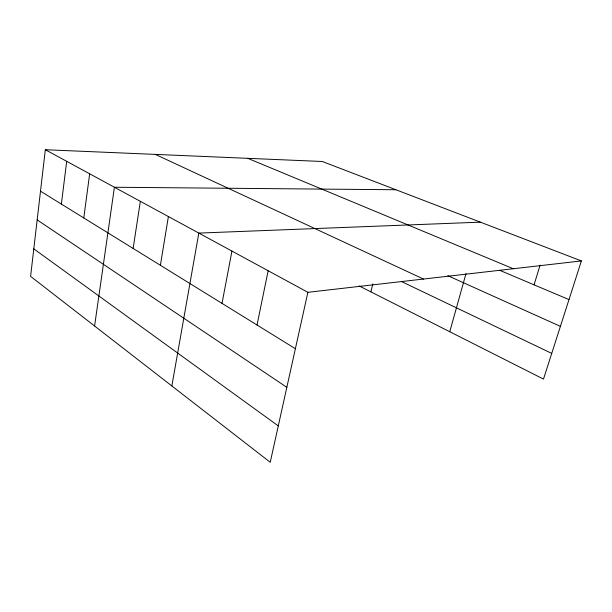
<?xml version="1.0" encoding="UTF-8"?>
<svg xmlns="http://www.w3.org/2000/svg" width="612" height="612" viewBox="0 0 612 612"><rect width="100%" height="100%" fill="white"/><g stroke="black" fill="none" stroke-linecap="round" stroke-linejoin="round"><path stroke-width="0.92" d="M581.4 260.926L322.295 161.492L45.326 149.726L30.6 276.364L270.229 462.274L307.882 292.314L581.4 260.926L543.479 379.096L359.145 285.942M61.376 204.094L66.693 161.331M83.783 217.941L89.666 173.808M94.585 326.005L114.413 187.249L395.918 189.751M133.133 248.441L140.347 201.333M160.39 265.287L168.392 216.564M171.85 385.942L198.823 233.088L480.359 222.156M222.018 303.368L231.948 251.081M257.032 325.01L268.155 270.741M370.872 291.87L372.846 283.83M449.766 331.742L466.015 273.541M534.069 284.825L540.098 265.111M247.738 158.324L513.323 268.737M499.545 270.236L568.992 299.589M447.816 275.698L560.401 326.364M155.303 154.4L423.489 279.049M401.587 281.597L551.726 353.392M45.326 149.726L307.882 292.314M40.507 191.196L295.389 348.718M37.164 219.899L286.837 387.32M33.798 248.847L278.284 425.914"/></g></svg>
